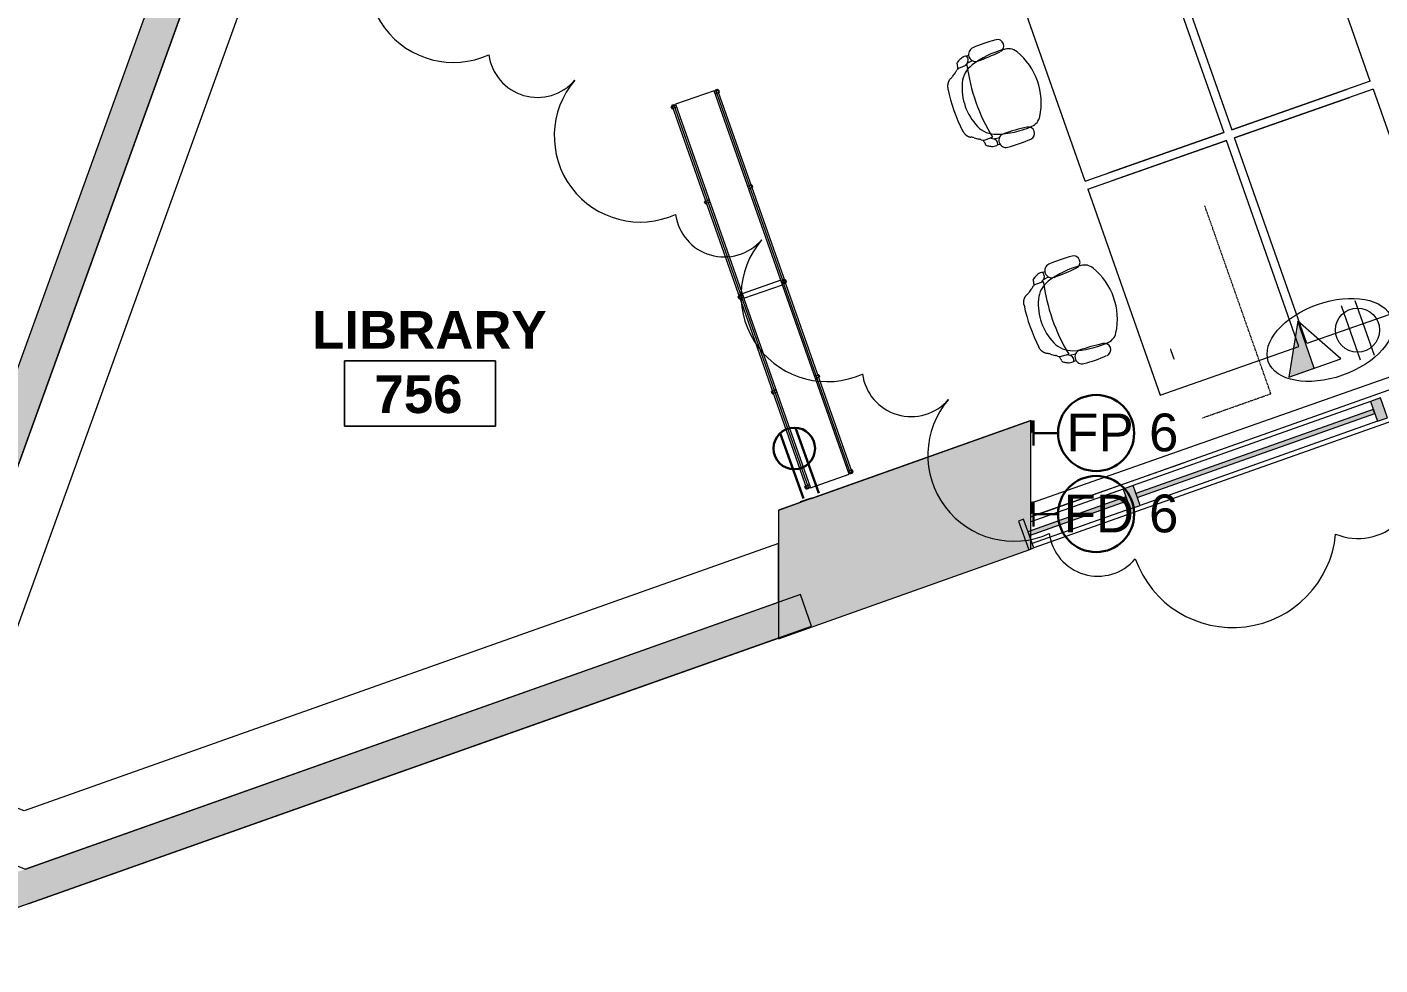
# Model space of a CAD drawing. Header units: inches. Extents: x -2349 to 1043, y -456 to 2193.
# Drawn here: x -2161.1 to -1838.8, y 10.6 to 234.1 of the extents above; entities that cross this region are included whole.
import ezdxf

# ---------------------------------------------------------------- set-up
doc = ezdxf.new("R2010")
doc.units = ezdxf.units.IN
doc.header["$MEASUREMENT"] = 0
doc.linetypes.add('Dash 1_16_', pattern=[0.125, 0.0625, -0.0625])
for name, color, linetype, lineweight in [('5033_00_7th-9th Floors_Updated_dwg', 8, 'Continuous', 9), ('A-ANNO-NOTE', 131, 'Continuous', 30), ('A-AREA-IDEN', 2, 'Continuous', 9), ('A-COLS', 52, 'Continuous', 13), ('A-DETL-THIN', 151, 'Continuous', 9), ('A-GLAZ-CURT', 52, 'Continuous', 13), ('A-GLAZ-CWMG', 51, 'Continuous', 13), ('A-Shell', 7, 'Continuous', 9), ('A-Shell_Edge', 7, 'Continuous', 9), ('A-WALL', 113, 'Continuous', 13), ('A-WALL-PATT', 111, 'Continuous', 13), ('COLUMN', 7, 'Continuous', 9), ('E-ELEC-FIXT', 91, 'Continuous', 9), ('G-ANNO-REVC', 71, 'Continuous', 9), ('GLAZ EXIST2', 7, 'Continuous', 9), ('I-FURN', 30, 'Continuous', 9), ('I-WALL', 2, 'Continuous', 13), ('Q-CASE', 31, 'Continuous', 9)]:
    doc.layers.add(name, color=color, linetype=linetype, lineweight=lineweight)
doc.styles.add('Swis721 Lt BT', font='swissl.ttf', dxfattribs={"height": 9})
doc.styles.add('Swis721 Lt BT_B', font='', dxfattribs={"height": 9})
doc.styles.get('Swis721 Lt BT_B').set_extended_font_data('Swis721 Lt BT', bold=True)

# ---------------------------------------------------------------- blocks, each defined once
blk = doc.blocks.new('5033_00_7th-9th Floors_Updated_dwg-8585573-7TH FLOOR POWER _ SIGNAL')
at = {"layer": 'A-Shell'}
h = blk.add_hatch(color=256, dxfattribs=at)
h.paths.add_polyline_path([(-2160.58, -154.84), (-1982.09, -91.59), (-1982.09, -91.52), (-2160.7, -154.8)], flags=0)
h.paths.add_polyline_path([(-2185.08, -146.11), (-2203.04, -139.22), (-2203.2, -139.65), (-2185.72, -145.88)], flags=0)
h.paths.add_polyline_path([(-2105.52, 107.91), (-2068.64, 210.29), (-2069.06, 210.44), (-2106.02, 108.09)], flags=0)
h.paths.add_polyline_path([(-2067.37, 213.82), (-2030.37, 316.54), (-2030.71, 316.66), (-2067.79, 213.97)], flags=0)
h.paths.add_polyline_path([(-2029.1, 320.06), (-1992.21, 422.47), (-1992.47, 422.56), (-2029.44, 320.19)], flags=0)
h.paths.add_polyline_path([(-1990.94, 426), (-1954.98, 525.84), (-1955.15, 525.9), (-1962.98, 504.23), (-1962.81, 504.16), (-1963.74, 501.58), (-1963.92, 501.64), (-1991.2, 426.09)], flags=0)
h.paths.add_polyline_path([(-1954.05, 528.43), (-1935.69, 579.4), (-1935.82, 579.44), (-1954.22, 528.49)], flags=0)
h.paths.add_polyline_path([(-1924.86, 609.46), (-1913.15, 641.96), (-1913.24, 641.99), (-1924.97, 609.5)], flags=0)
h.paths.add_polyline_path([(-1912.22, 644.55), (-1887.24, 713.98), (-1912.3, 644.58)], flags=0)
for p, q in [((-2160.58, -154.84), (-2160.7, -154.8)), ((-2160.7, -154.8), (-2160.58, -154.84))]:
    blk.add_line(p, q, dxfattribs=at)
at = {"layer": 'A-Shell_Edge', "flags": 128}
blk.add_lwpolyline([(-1982.09, -91.61), (-2160.58, -154.84)], close=True, dxfattribs=at)
at = {"layer": 'COLUMN'}
for p, q in [((-1922.03, -39.68), (-1974.23, -58.28)), ((-1974.23, -58.28), (-1922.03, -39.68)), ((-1976.82, -59.2), (-1982.06, -61.07)), ((-1982.06, -61.07), (-1976.82, -59.2))]:
    blk.add_line(p, q, dxfattribs=at)
at = {"layer": 'GLAZ EXIST2'}
for p, q in [((-1921.85, -59.31), (-1634.06, 41.89)), ((-1922.03, -62.56), (-1885.41, -49.68)), ((-1919.79, -61.86), (-1919.82, -61.77))]:
    blk.add_line(p, q, dxfattribs=at)
blk = doc.blocks.new('Columns 1 - Columns 1-7118049-7TH FLOOR POWER _ SIGNAL')
at = {"layer": 'A-COLS', "lineweight": 9}
h = blk.add_hatch(color=7, dxfattribs=at)
h.paths.add_polyline_path([(862, -405.11), (861.98, -372.97), (801.98, -351.58), (801.98, -383.71), (861.95, -405.09)], flags=0)
h.paths.add_polyline_path([(994.48, -377), (1004.95, -376.98), (1004.95, -365), (986.95, -365), (986.95, -377), (993.97, -377)], flags=0)
h.paths.add_polyline_path([(514, -281.76), (514, -249.63), (453.98, -228.24), (453.98, -260.37), (513.95, -281.74)], flags=0)
h.paths.add_polyline_path([(166, -158.41), (166, -126.28), (105.98, -104.89), (105.98, -137.02), (165.95, -158.39)], flags=0)
h.paths.add_polyline_path([(-182, -35.06), (-182, -2.93), (-242.02, 18.46), (-242.02, -13.67), (-182.05, -35.04)], flags=0)
h.paths.add_polyline_path([(-1982.09, 88.27), (-1922.03, 109.69), (-1922.03, 140.32), (-1982.09, 118.92), (-1982.06, 97), (-1976.88, 98.83), (-1974.21, 91.29), (-1982.09, 88.5), (-1982.09, 88.41)], flags=0)
h.paths.add_polyline_path([(-530, 88.28), (-530, 120.42), (-590.02, 141.81), (-590.02, 109.68), (-530.05, 88.3)], flags=0)
h.paths.add_polyline_path([(843.95, 109), (843.91, 133), (819.95, 133), (819.95, 109), (840.1, 109)], flags=0)
h.paths.add_polyline_path([(1000.37, 115), (1004.95, 115.02), (1004.95, 127), (986.95, 127), (986.95, 115), (998.45, 115)], flags=0)
h.paths.add_polyline_path([(-1634.06, 211.7), (-1574.03, 233.05), (-1574.03, 264.36), (-1634.06, 242.96), (-1634.06, 211.72)], flags=0)
h.paths.add_polyline_path([(-878.47, 211.8), (-878.47, 243.93), (-938.5, 265.32), (-938.5, 233.19), (-878.52, 211.82)], flags=0)
h.paths.add_polyline_path([(495.95, 232), (495.95, 256), (472.03, 256), (472.03, 232), (492.75, 232)], flags=0)
h.paths.add_polyline_path([(-1286.05, 334.98), (-1268.05, 341.39), (-1268.05, 345.6), (-1256.05, 349.87), (-1244.05, 345.6), (-1244.05, 341.38), (-1226.05, 335.02), (-1226.06, 367), (-1256.05, 377.69), (-1286.05, 367), (-1286.05, 334.99)], flags=0)
h.paths.add_polyline_path([(-2021.16, 351.64), (-2013.01, 374.21), (-2035.58, 382.36), (-2043.73, 359.79), (-2041.62, 359.02)], flags=0)
h.paths.add_polyline_path([(-207.74, 478), (-200.03, 478), (-200.03, 502), (-219.79, 502), (-224.03, 490.27), (-224.03, 478), (-208.32, 478)], flags=0)
h.paths.add_polyline_path([(-224.03, 501.32), (-223.78, 502), (-224.03, 502)], flags=0)
h.paths.add_polyline_path([(-549.3, 601), (-548.03, 601), (-548.03, 625), (-569.15, 625), (-572.03, 617.05), (-572.03, 601), (-556.09, 601)], flags=0)
h.paths.add_polyline_path([(496.2, 601), (496.2, 625), (472.2, 625), (472.2, 601), (492.75, 601)], flags=0)
h.paths.add_polyline_path([(831.97, 601.06), (843.95, 601.08), (843.91, 625.06), (819.95, 625.06), (819.95, 601.06), (831.95, 601.06)], flags=0)
h.paths.add_polyline_path([(999.15, 607.06), (1004.95, 607.08), (1004.95, 619.06), (986.95, 619.06), (986.95, 607.06), (998.45, 607.06)], flags=0)
h.paths.add_polyline_path([(-1887.92, 720.64), (-1879.77, 743.21), (-1902.34, 751.36), (-1910.49, 728.79), (-1899.81, 724.93)], flags=0)
h.paths.add_polyline_path([(-910.74, 724), (-896.03, 724), (-896.03, 748), (-920.67, 748), (-920.67, 724), (-911.68, 724)], flags=0)
h.paths.add_polyline_path([(-1616.03, 724), (-1592.03, 724), (-1592.03, 748), (-1616.03, 748), (-1616.03, 731.5)], flags=0)
h.paths.add_polyline_path([(-1843.5, 843.64), (-1835.35, 866.21), (-1857.93, 874.36), (-1866.08, 851.79), (-1845.61, 844.39)], flags=0)
h.paths.add_polyline_path([(492.75, 847), (496.2, 847), (496.2, 871), (472.2, 871), (472.2, 847), (479.89, 847)], flags=0)
h.paths.add_polyline_path([(-1574.05, 847), (-1574.06, 871), (-1616.19, 871), (-1616.19, 847), (-1576.33, 847)], flags=0)
h.paths.add_polyline_path([(-1268.03, 847.03), (-1243.86, 847.03), (-1243.86, 871), (-1268.03, 871), (-1268.03, 863.81)], flags=0)
h.paths.add_polyline_path([(843.95, 1093), (843.91, 1117), (819.95, 1117), (819.95, 1093), (840.1, 1093)], flags=0)
h.paths.add_polyline_path([(482.08, 1093), (495.95, 1093), (495.95, 1117), (471.83, 1117), (471.83, 1093), (481.27, 1093)], flags=0)
h.paths.add_polyline_path([(-1259.55, 1093.21), (-1244.3, 1093.21), (-1244.3, 1117.25), (-1268.29, 1117.25), (-1268.29, 1093.21), (-1268.07, 1093.21)], flags=0)
h.paths.add_polyline_path([(-1607.55, 1093.21), (-1592.35, 1093.21), (-1592.35, 1117.25), (-1616.3, 1117.25), (-1616.3, 1093.21), (-1616.07, 1093.21)], flags=0)
h.paths.add_polyline_path([(993.95, 1099), (1004.95, 1099.02), (1004.95, 1111), (986.95, 1111), (986.95, 1099), (993.94, 1099)], flags=0)
h.paths.add_polyline_path([(-1594.42, 1339.25), (-1592.3, 1339.25), (-1592.3, 1363.25), (-1616.3, 1363.25), (-1616.3, 1339.25), (-1600.55, 1339.25)], flags=0)
h.paths.add_polyline_path([(-1268.3, 1339.25), (-1244.3, 1339.25), (-1244.3, 1363.25), (-1268.3, 1363.25), (-1268.3, 1343.02)], flags=0)
h.paths.add_polyline_path([(471.95, 1462.86), (495.95, 1462.86), (495.95, 1486.86), (471.95, 1486.86)], flags=0)
h.paths.add_polyline_path([(801.95, 1567), (861.95, 1588.4), (861.95, 1619.14), (850.07, 1619.14), (850, 1619.04), (849.95, 1619.16), (849.95, 1622.86), (801.95, 1605.75), (801.95, 1567.02)], flags=0)
h.paths.add_polyline_path([(-1592.05, 1585.02), (-1592.05, 1609.02), (-1616.05, 1609.02), (-1616.05, 1585.02)], flags=0)
h.paths.add_polyline_path([(-1244.3, 1585.27), (-1244.3, 1609.27), (-1268.3, 1609.27), (-1268.3, 1585.27)], flags=0)
h.paths.add_polyline_path([(-1678.05, 1731.02), (-1654.55, 1731.02), (-1654.55, 1776.02), (-1678.05, 1776.02), (-1678.05, 1772.52), (-1658.05, 1772.52), (-1658.05, 1734.52), (-1678.05, 1734.52)], flags=0)
h.paths.add_polyline_path([(-921.05, 1827.02), (-895.05, 1827.02), (-895.05, 1853.02), (-921.05, 1853.02), (-921.05, 1827.76)], flags=0)
h.paths.add_polyline_path([(496.95, 1827.02), (496.95, 1853.02), (470.95, 1853.02), (470.95, 1827.02), (492.75, 1827.02)], flags=0)
h.paths.add_polyline_path([(148.95, 1827.02), (148.95, 1853.02), (122.95, 1853.02), (122.95, 1827.02), (145.4, 1827.02)], flags=0)
h.paths.add_polyline_path([(-559.8, 1827.02), (-547.04, 1827.02), (-547.04, 1853.02), (-573.04, 1853.02), (-573.04, 1827.02), (-560.05, 1827.02)], flags=0)
h.paths.add_polyline_path([(-214.73, 1827.04), (-199.03, 1827.04), (-199.03, 1853.03), (-225.05, 1853.03), (-225.05, 1827.04), (-214.81, 1827.04)], flags=0)
h.paths.add_polyline_path([(-1604.86, 1828.27), (-1592.3, 1828.27), (-1592.3, 1852.27), (-1600.05, 1852.27), (-1600.05, 2104.82), (-1574.05, 2104.82), (-1574.05, 2138.82), (-1608.05, 2138.82), (-1608.05, 1852.27), (-1616.3, 1852.27), (-1616.3, 1828.27), (-1605.11, 1828.27)], flags=0)
h.paths.add_polyline_path([(-1246.45, 1828.27), (-1244.3, 1828.27), (-1244.3, 1852.27), (-1268.3, 1852.27), (-1268.3, 1828.27), (-1252.55, 1828.27)], flags=0)
h.paths.add_polyline_path([(-1629.95, 1836.02), (-1620.8, 1836.02), (-1620.8, 1844.02), (-1678.05, 1844.02), (-1678.05, 1836.02)], flags=0)
h.paths.add_polyline_path([(861.95, 2100.07), (861.95, 2138.82), (801.95, 2138.82), (801.95, 2110.02), (831.95, 2110.02), (831.95, 2100.07), (853.95, 2100.07)], flags=0)
h.paths.add_polyline_path([(-878.05, 2104.79), (-878.05, 2138.82), (-938.13, 2138.82), (-938.13, 2104.79)], flags=0)
h.paths.add_polyline_path([(-1225.94, 2104.81), (-1225.94, 2138.82), (-1286.03, 2138.82), (-1286.03, 2104.81)], flags=0)
h.paths.add_polyline_path([(165.96, 2104.82), (165.96, 2138.82), (105.95, 2138.82), (105.95, 2104.82)], flags=0)
h.paths.add_polyline_path([(454.05, 2104.82), (513.95, 2104.82), (513.95, 2138.82), (454.05, 2138.82)], flags=0)
h.paths.add_polyline_path([(-590.05, 2104.82), (-530.05, 2104.82), (-530.05, 2138.82), (-590.05, 2138.82)], flags=0)
h.paths.add_polyline_path([(-181.82, 2104.82), (-181.82, 2138.82), (-242.05, 2138.82), (-242.05, 2104.82), (-189.08, 2104.82)], flags=0)
at = {"layer": 'A-COLS', "color": 8, "lineweight": 20}
for p, q in [((-1922.03, 140.32), (-1982.09, 118.92)), ((-1922.03, 109.67), (-1922.03, 140.32)), ((-1982.09, 118.92), (-1982.09, 88.27)), ((-1982.09, 88.27), (-1922.03, 109.67))]:
    blk.add_line(p, q, dxfattribs=at)
blk = doc.blocks.new('System Panel - Glazed-7504737-7TH FLOOR POWER _ SIGNAL')
at = {"layer": 'A-GLAZ-CURT', "lineweight": 9}
blk.add_hatch(color=7, dxfattribs=at).paths.add_polyline_path([(-12.05, -0.5), (12.37, -0.5), (12.37, 0.5), (-11.7, 0.5)], flags=0)
at = {"layer": 'A-GLAZ-CURT', "color": 8, "lineweight": 20}
for p, q in [((12.37, 0.5), (-12.38, 0.5)), ((-12.38, 0.5), (-12.38, -0.5)), ((12.37, -0.5), (12.37, 0.5)), ((-12.38, -0.5), (12.37, -0.5))]:
    blk.add_line(p, q, dxfattribs=at)
blk = doc.blocks.new('System Panel - Glazed-7504742-7TH FLOOR POWER _ SIGNAL')
at = {"layer": 'A-GLAZ-CURT', "lineweight": 9}
blk.add_hatch(color=7, dxfattribs=at).paths.add_polyline_path([(-30.01, -0.5), (30.01, -0.5), (30.01, 0.5), (-30.01, 0.5)], flags=0)
at = {"layer": 'A-GLAZ-CURT', "color": 8, "lineweight": 20}
for p, q in [((30.01, 0.5), (-30.01, 0.5)), ((-30.01, 0.5), (-30.01, -0.5)), ((30.01, -0.5), (30.01, 0.5)), ((-30.01, -0.5), (30.01, -0.5))]:
    blk.add_line(p, q, dxfattribs=at)
blk = doc.blocks.new('Rectangular Mullion - 2_5_ x 5_ rectangular-7344731-7TH FLOOR POWER _ SIGNAL')
at = {"layer": 'A-GLAZ-CWMG', "lineweight": 9}
blk.add_hatch(color=7, dxfattribs=at).paths.add_polyline_path([(-1.25, 0.5), (-1.25, 2.5), (1.25, 2.5), (1.25, -2.5), (-1.25, -2.5), (-1.25, -0.5)], flags=0)
at = {"layer": 'A-GLAZ-CWMG', "color": 8, "lineweight": 20}
for p, q in [((-1.25, 2.5), (1.25, 2.5)), ((-1.25, -2.5), (-1.25, 2.5)), ((1.25, 2.5), (1.25, -2.5)), ((1.25, -2.5), (-1.25, -2.5))]:
    blk.add_line(p, q, dxfattribs=at)
blk = doc.blocks.new('Rectangular Mullion - 2_5_ x 5_ rectangular-7504731-7TH FLOOR POWER _ SIGNAL')
at = {"layer": 'A-GLAZ-CWMG', "lineweight": 9}
for p, q in [((-1841.09, 144.85), (-1897.65, 124.81)), ((-1839.42, 140.14), (-1895.99, 120.09))]:
    blk.add_line(p, q, dxfattribs=at)
blk = doc.blocks.new('Rectangular Mullion - 2_5_ x 5_ rectangular-7504736-7TH FLOOR POWER _ SIGNAL')
at = {"layer": 'A-GLAZ-CWMG', "lineweight": 9}
for p, q in [((-1900.01, 123.97), (-1922.03, 116.17)), ((-1898.34, 119.26), (-1921.67, 110.99))]:
    blk.add_line(p, q, dxfattribs=at)
blk = doc.blocks.new('Steelcase - Seating - Series 1 - Task Chair - Task Chair-7826190-7TH FLOOR POWER _ SIGNAL')
at = {"layer": 'I-FURN'}
for p, q in [((-10.17, -2.55), (-10.38, -2.55)), ((-9.09, -2.55), (-9.22, -4.65)), ((9.09, -2.55), (9.09, -4.68)), ((10.17, -2.55), (10.38, -2.55)), ((-11.19, -5.22), (-11.25, -5.79)), ((-9.88, -5.14), (-9.56, -4.85)), ((-9.56, -4.85), (-9.71, -6.23)), ((9.2, -4.34), (9.09, -4.19)), ((9.88, -5.14), (9.56, -4.85)), ((9.56, -4.85), (9.71, -6.22)), ((11.19, -5.22), (11.25, -5.79))]:
    blk.add_line(p, q, dxfattribs=at)
for centre, radius, start, end in [((-3.05, -7.65), 6, 114.254, 162.1001), ((0, -14.41), 13.41, 65.746, 114.254), ((3.05, -7.65), 6, 17.8999, 65.746), ((-10.88, -7.44), 1.69, 4.2771, 175.7229), ((11.73, -12.42), 21.53, 162.1001, 184.2769), ((-2.85, -9.17), 7.99, 142.7486, 147.2514), ((-0.12, -48.46), 44.74, 78.1161, 101.7376), ((-12.1, -12.55), 21.92, 355.1341, 17.8999), ((2.85, -9.17), 7.99, 32.7486, 37.2514), ((10.88, -7.43), 1.68, 4.515, 180.2888), ((22.73, -9.96), 35.4, 175.7229, 184.9987), ((-61.01, -7.05), 51.82, 353.3109, 359.705), ((61.01, -7.18), 51.82, 180.2888, 186.6891), ((-22.73, -10.08), 35.4, 355.0013, 4.515), ((-11.04, -13.04), 1.5, 184.9987, 353.3109), ((-6.5, -14.17), 3.24, 177.4671, 238.7484), ((6.5, -14.16), 3.25, 301.2516, 355.7231), ((11.04, -13.04), 1.5, 186.6891, 355.0013), ((0, -3.46), 15.77, 238.7484, 301.2516)]:
    blk.add_arc(centre, radius, start, end, dxfattribs=at)
for centre, major_axis, ratio, start_param, end_param in [((-7.15, 5.5), (0.87, 6.2), 0.154562, 3.399732, 3.701416), ((0.01, -31.09), (37.17, 0.02), 0.886583, 1.427587, 1.713397), ((7.16, 5.51), (-0.87, 6.2), 0.154825, 2.582529, 2.883606), ((-8.59, -6.34), (1.72, 5.94), 0.52706, 1.108678, 1.274239), ((-9.88, -3.86), (0.31, 1.61), 0.651034, 0.76658, 1.051038), ((2.41, 4.34), (12.7, 6.86), 0.060387, 3.254097, 3.377177), ((14.26, 36.92), (23.61, 40.36), 0.024762, 2.883774, 2.945408), ((-4.52, 16.42), (4.45, 18.42), 0.085659, 3.22746, 3.341758), ((-4.27, 16.52), (4.71, 18.52), 0.083254, 3.342674, 3.400954), ((86.51, -0.26), (95.89, 4.54), 0.22439, 2.946156, 2.989179), ((-86.51, -0.11), (-95.89, 4.68), 0.223967, 3.294323, 3.337389), ((4.31, 16.54), (-4.67, 18.53), 0.08384, 2.882769, 2.961473), ((4.62, 16.47), (-4.35, 18.45), 0.086501, 2.96286, 3.053569), ((-14.1, 37.05), (-23.45, 40.49), 0.023763, 3.337899, 3.400622), ((-2.41, 4.34), (-12.7, 6.86), 0.060387, 2.906008, 3.029088), ((9.88, -3.86), (-0.31, 1.61), 0.651034, 5.232147, 5.516606), ((8.59, -6.34), (-1.72, 5.94), 0.52706, 5.008946, 5.174507), ((-9.53, -4.74), (0.03, 2.1), 0.841362, 1.08627, 1.703617), ((-10.94, -4.92), (-0.004, 0.422), 0.857374, 1.745249, 2.84774), ((-11.02, -3.62), (-0.99, 1.63), 0.718676, 2.427045, 3.274454), ((11.02, -3.62), (0.99, 1.63), 0.718676, 3.008732, 3.85614), ((10.94, -4.92), (0.004, 0.422), 0.857374, 3.435445, 4.537937), ((9.53, -4.74), (-0.03, 2.1), 0.841362, 4.579568, 5.196915)]:
    blk.add_ellipse(centre, major_axis=major_axis, ratio=ratio, start_param=start_param, end_param=end_param, dxfattribs=at)
for points, knots in [([(-7.38, 0.17), (-7.35, 0.26), (-7.27, 0.4), (-7.14, 0.56), (-7.05, 0.66), (-6.98, 0.73), (-6.91, 0.8), (-6.83, 0.86), (-6.74, 0.93), (-6.65, 1), (-6.56, 1.06), (-6.46, 1.12), (-6.36, 1.18), (-6.25, 1.24), (-6.14, 1.29), (-5.99, 1.35), (-5.72, 1.45), (-5.46, 1.5), (-5.29, 1.53)], [-1, -1, -1, -1, -0.833333, -0.75, -0.708333, -0.666667, -0.625, -0.583333, -0.541667, -0.5, -0.458333, -0.416667, -0.375, -0.333333, -0.291667, -0.25, -0.166667, 0, 0, 0, 0]), ([(5.29, 1.53), (5.46, 1.51), (5.72, 1.45), (5.99, 1.36), (6.14, 1.29), (6.25, 1.24), (6.36, 1.19), (6.46, 1.13), (6.56, 1.07), (6.65, 1), (6.74, 0.94), (6.83, 0.87), (6.91, 0.8), (6.98, 0.73), (7.05, 0.66), (7.14, 0.57), (7.27, 0.4), (7.35, 0.26), (7.38, 0.18)], [-1, -1, -1, -1, -0.833333, -0.75, -0.708333, -0.666667, -0.625, -0.583333, -0.541667, -0.5, -0.458333, -0.416667, -0.375, -0.333333, -0.291667, -0.25, -0.166667, 0, 0, 0, 0]), ([(-9, -2.35), (-9.06, -2.35), (-9.17, -2.37), (-9.39, -2.4), (-9.6, -2.44), (-9.74, -2.47), (-9.81, -2.49), (-9.84, -2.5), (-9.85, -2.5)], [0, 0, 0, 0, 0.142857, 0.285714, 0.571429, 0.785714, 0.892857, 1, 1, 1, 1]), ([(9, -2.35), (9.06, -2.35), (9.17, -2.37), (9.39, -2.4), (9.6, -2.44), (9.74, -2.47), (9.81, -2.49), (9.84, -2.5), (9.85, -2.5)], [0, 0, 0, 0, 0.142857, 0.285714, 0.571429, 0.785714, 0.892857, 1, 1, 1, 1])]:
    blk.add_open_spline(points, degree=3, knots=knots, dxfattribs=at)
blk = doc.blocks.new('Steelcase - Ology - Desk Electric - Rectangular - 29__ D - 52_ x 35_-7821944-7TH FLOOR POWER _ SIGNAL')
at = {"layer": 'I-FURN'}
for p, q in [((-29, -23.78), (-29, 11.22)), ((23, 11.22), (-29, 11.22)), ((23, -23.78), (23, 11.22)), ((-29, -23.78), (23, -23.78))]:
    blk.add_line(p, q, dxfattribs=at)
blk = doc.blocks.new('Steelcase - Ology - Desk Electric - Base - Rectangular - 29__ D - 34__ W - 76__ W-7821946-7TH FLOOR POWER _ SIGNAL')
at = {"layer": 'I-FURN'}
for p, q in [((-28.68, 11.22), (-28.68, -17.78)), ((13.8, -17.79), (13.8, -17.83)), ((13.8, -17.83), (14.11, -17.9)), ((14.11, -17.9), (16.01, -17.9)), ((16.01, -17.9), (16.31, -17.83)), ((16.31, -17.83), (16.31, -17.79))]:
    blk.add_line(p, q, dxfattribs=at)
blk = doc.blocks.new('Metal Shelving 2 - Metal Shelving 2-V48-7TH FLOOR POWER _ SIGNAL')
at = {"layer": 'Q-CASE'}
for p, q in [((-23.26, -6.74), (-23.76, -6.74)), ((-23.76, -7.24), (-23.76, -6.74)), ((-23.76, -7.24), (25.24, -7.24)), ((25.31, -7.58), (-23.69, -7.58)), ((-23.69, -7.58), (-23.69, -17.33)), ((-23.51, -6.56), (-23.51, -7.56)), ((-23.51, -6.56), (-23.01, -6.56)), ((25.24, -6.74), (-23.22, -6.74)), ((-23.01, -7.58), (-23.01, -6.56)), ((0.49, -6.56), (0.49, -7.58)), ((0.49, -6.56), (0.99, -6.56)), ((0.99, -7.58), (0.99, -6.56)), ((24.49, -6.56), (24.49, -6.99)), ((24.49, -6.56), (24.99, -6.56)), ((24.49, -7.03), (24.49, -7.58)), ((24.99, -6.99), (24.99, -6.56)), ((24.99, -7.58), (24.99, -7)), ((25.24, -6.74), (25.24, -7.24)), ((25.31, -17.33), (25.31, -7.58)), ((25.24, -17.76), (-23.76, -17.76)), ((-23.76, -18.26), (-23.76, -17.76)), ((-23.76, -18.26), (25.24, -18.26)), ((-23.69, -17.33), (25.31, -17.33)), ((-23.51, -17.33), (-23.51, -18.52)), ((-23.01, -18.52), (-23.51, -18.52)), ((-23.01, -18.52), (-23.01, -17.33)), ((0.49, -17.37), (0.49, -18.52)), ((0.99, -18.52), (0.49, -18.52)), ((0.99, -18.52), (0.99, -17.33)), ((24.49, -17.33), (24.49, -18.52)), ((24.99, -18.52), (24.49, -18.52)), ((24.99, -18.52), (24.99, -17.33)), ((25.24, -17.76), (25.24, -18.26))]:
    blk.add_line(p, q, dxfattribs=at)
at = {"layer": 'Q-CASE', "lineweight": 20}
for centre, start, end in [((-23.26, -7), 209.8229, 239.4886), ((-23.26, -7), 120.7241, 145.15), ((-23.26, -7), 76.222, 107.5128), ((-23.26, -7), 300.7356, 329.1065), ((-23.26, -7), 31.642, 58.1802), ((0.74, -7), 209.8291, 239.4886), ((0.74, -7), 120.7241, 148.358), ((0.74, -7), 72.4872, 107.5128), ((0.74, -7), 300.7356, 330.1709), ((0.74, -7), 31.642, 58.1802), ((24.74, -7), 209.8291, 239.2644), ((24.74, -7), 122.3158, 147.2761), ((24.74, -7), 72.4872, 107.5128), ((24.74, -7), 300.7356, 327.0694), ((24.74, -7), 31.6354, 58.1802), ((-23.26, -18), 120.7356, 149.1005), ((-23.26, -18), 211.6493, 238.1802), ((-23.26, -18), 29.8152, 59.5091), ((-23.26, -18), 300.7037, 327.2796), ((0.74, -18), 120.7356, 150.1848), ((0.74, -18), 211.6559, 238.1802), ((0.74, -18), 29.8152, 59.5091), ((0.74, -18), 300.7037, 328.3441), ((24.74, -18), 120.7356, 149.1028), ((24.74, -18), 215.4438, 238.1802), ((24.74, -18), 29.8089, 59.2644), ((24.74, -18), 300.7356, 327.2599)]:
    blk.add_arc(centre, 0.5, start, end, dxfattribs=at)
blk = doc.blocks.new('Metal Shelving 2 - Metal Shelving 2-V49-7TH FLOOR POWER _ SIGNAL')
at = {"layer": 'Q-CASE'}
for p, q in [((25.24, 18.26), (-23.76, 18.26)), ((-23.76, 17.76), (-23.76, 18.26)), ((-23.76, 17.76), (25.24, 17.76)), ((25.31, 17.33), (-23.69, 17.33)), ((-23.69, 17.33), (-23.69, 7.58)), ((-23.51, 18.52), (-23.51, 17.33)), ((-23.51, 18.52), (-23.01, 18.52)), ((-23.01, 17.33), (-23.01, 18.52)), ((0.49, 18.52), (0.49, 17.33)), ((0.49, 18.52), (0.99, 18.52)), ((0.99, 17.33), (0.99, 18.52)), ((24.49, 18.52), (24.49, 17.33)), ((24.49, 18.52), (24.99, 18.52)), ((24.99, 17.33), (24.99, 18.52)), ((25.24, 18.26), (25.24, 17.76)), ((25.31, 7.58), (25.31, 17.33)), ((25.24, 7.24), (-23.76, 7.24)), ((-23.76, 6.74), (-23.76, 7.24)), ((-23.76, 6.74), (25.24, 6.74)), ((-23.69, 7.58), (25.31, 7.58)), ((-23.51, 7.58), (-23.51, 6.56)), ((-23.01, 6.56), (-23.51, 6.56)), ((-23.01, 6.56), (-23.01, 7.58)), ((0.49, 7.58), (0.49, 6.56)), ((0.99, 6.56), (0.49, 6.56)), ((0.99, 6.56), (0.99, 7.58)), ((24.49, 7.58), (24.49, 7)), ((24.49, 6.99), (24.49, 6.56)), ((24.99, 6.56), (24.49, 6.56)), ((24.99, 7.03), (24.99, 7.58)), ((24.99, 6.56), (24.99, 6.99)), ((25.24, 7.24), (25.24, 6.74))]:
    blk.add_line(p, q, dxfattribs=at)
at = {"layer": 'Q-CASE', "lineweight": 20}
for centre, start, end in [((-23.26, 18), 209.8152, 239.2644), ((-23.26, 18), 120.7356, 147.2622), ((-23.26, 18), 300.4909, 329.1005), ((-23.26, 18), 31.5978, 58.1914), ((0.74, 18), 209.8152, 239.2644), ((0.74, 18), 120.7356, 148.3441), ((0.74, 18), 300.4909, 330.1848), ((0.74, 18), 31.6559, 58.1914), ((24.74, 18), 209.8089, 239.2644), ((24.74, 18), 120.7356, 147.2599), ((24.74, 18), 300.7356, 329.1028), ((24.74, 18), 35.4438, 58.1802), ((-23.26, 7), 120.5114, 149.0889), ((-23.26, 7), 211.642, 238.1844), ((-23.26, 7), 252.4872, 287.5128), ((-23.26, 7), 29.7706, 59.2644), ((-23.26, 7), 300.7356, 327.2737), ((0.74, 7), 120.5114, 150.1709), ((0.74, 7), 211.642, 238.1844), ((0.74, 7), 252.4872, 287.5128), ((0.74, 7), 29.8291, 59.2644), ((0.74, 7), 300.7356, 328.358), ((24.74, 7), 211.6354, 238.1802), ((24.74, 7), 120.7356, 147.0694), ((24.74, 7), 252.4872, 287.5128), ((24.74, 7), 29.8291, 59.2644), ((24.74, 7), 302.3158, 327.2761)]:
    blk.add_arc(centre, 0.5, start, end, dxfattribs=at)
blk = doc.blocks.new('PS - Power Device _Wall Base_ - Basefeed Data-8627614-7TH FLOOR POWER _ SIGNAL')
at = {"layer": 'E-ELEC-FIXT'}
for p, q in [((-1921.85, 120.89), (-1922.03, 120.89)), ((-1921.85, 120.89), (-1921.85, 118.14)), ((-1922.03, 118.14), (-1921.85, 118.14))]:
    blk.add_line(p, q, dxfattribs=at)
blk = doc.blocks.new('PS - Power Device _Wall Base_ - Basefeed Power-V57-7TH FLOOR POWER _ SIGNAL')
at = {"layer": 'E-ELEC-FIXT'}
for p, q in [((-1921.85, 140.21), (-1922.03, 140.21)), ((-1921.85, 140.21), (-1921.85, 137.46)), ((-1922.03, 137.46), (-1921.85, 137.46))]:
    blk.add_line(p, q, dxfattribs=at)
blk = doc.blocks.new('Casework 38 - Casework 3-8640463-7TH FLOOR POWER _ SIGNAL')
at = {"layer": 'Q-CASE', "lineweight": 20}
for p, q in [((-2107.3, 284.58), (-2193.54, 45.73)), ((-2095.13, 280.19), (-2107.3, 284.58)), ((-2177.1, 53.18), (-2095.13, 280.19)), ((-1982.09, 110.98), (-2161.81, 47.31)), ((-1982.09, 96.99), (-1982.09, 110.98)), ((-2161.5, 33.42), (-1982.09, 96.99)), ((-2161.81, 47.31), (-2177.1, 53.18)), ((-2193.54, 45.73), (-2161.5, 33.42))]:
    blk.add_line(p, q, dxfattribs=at)
blk = doc.blocks.new('PS - Power Device _Wall Base_ - Duplex-4862727-7TH FLOOR POWER _ SIGNAL')
at = {"layer": 'E-ELEC-FIXT'}
for p, q in [((-2050.22, 383.66), (-2050.29, 383.48)), ((-2047.7, 382.55), (-2050.29, 383.48)), ((-2047.7, 382.55), (-2047.64, 382.73))]:
    blk.add_line(p, q, dxfattribs=at)
blk = doc.blocks.new('Steelcase - Ology - Desk Electric - Rectangular - 29__ D - 52_ x 35_-7821971-7TH FLOOR POWER _ SIGNAL')
at = {"layer": 'I-FURN'}
for p, q in [((-29, 23.78), (-29, -11.22)), ((-29, 23.78), (23, 23.78)), ((23, 23.78), (23, -11.22)), ((23, -11.22), (-29, -11.22))]:
    blk.add_line(p, q, dxfattribs=at)
blk = doc.blocks.new('Steelcase - Ology - Desk Electric - Base - Rectangular - 29__ D - 34__ W - 76__ W-7821973-7TH FLOOR POWER _ SIGNAL')
at = {"layer": 'I-FURN'}
for p, q in [((-28.68, -11.22), (-28.68, 17.78)), ((13.8, 17.83), (14.11, 17.9)), ((13.8, 17.79), (13.8, 17.83)), ((14.11, 17.9), (16.01, 17.9)), ((16.01, 17.9), (16.31, 17.83)), ((16.31, 17.83), (16.31, 17.79))]:
    blk.add_line(p, q, dxfattribs=at)
blk = doc.blocks.new('Steelcase - Seating - Series 1 - Task Chair - Task Chair-7826191-7TH FLOOR POWER _ SIGNAL')
at = {"layer": 'I-FURN'}
for p, q in [((-11.19, 5.22), (-11.25, 5.79)), ((-9.88, 5.14), (-9.56, 4.85)), ((-9.56, 4.85), (-9.71, 6.23)), ((-9.09, 2.55), (-9.22, 4.65)), ((9.09, 2.55), (9.09, 4.68)), ((9.2, 4.34), (9.09, 4.19)), ((9.56, 4.85), (9.71, 6.22)), ((9.88, 5.14), (9.56, 4.85)), ((11.19, 5.22), (11.25, 5.79)), ((-10.17, 2.55), (-10.38, 2.55)), ((10.17, 2.55), (10.38, 2.55))]:
    blk.add_line(p, q, dxfattribs=at)
for centre, radius, start, end in [((-6.5, 14.17), 3.24, 121.2516, 182.5329), ((0, 3.46), 15.77, 58.7484, 121.2516), ((6.5, 14.16), 3.25, 4.2769, 58.7484), ((22.73, 9.96), 35.4, 175.0013, 184.2771), ((-11.04, 13.04), 1.5, 6.6891, 175.0013), ((11.73, 12.42), 21.53, 175.7231, 197.8999), ((-61.01, 7.05), 51.82, 0.295, 6.6891), ((-12.1, 12.55), 21.92, 342.1001, 4.8659), ((61.01, 7.18), 51.82, 173.3109, 179.7112), ((11.04, 13.04), 1.5, 4.9987, 173.3109), ((-22.73, 10.08), 35.4, 355.485, 4.9987), ((-10.88, 7.44), 1.69, 184.2771, 355.7229), ((10.88, 7.43), 1.68, 179.7112, 355.485), ((-2.85, 9.17), 7.99, 212.7486, 217.2514), ((-0.12, 48.46), 44.74, 258.2624, 281.8839), ((-3.05, 7.65), 6, 197.8999, 245.746), ((3.05, 7.65), 6, 294.254, 342.1001), ((2.85, 9.17), 7.99, 322.7486, 327.2514), ((0, 14.41), 13.41, 245.746, 294.254)]:
    blk.add_arc(centre, radius, start, end, dxfattribs=at)
for centre, major_axis, ratio, start_param, end_param in [((-9.53, 4.74), (-0.03, 2.1), 0.841362, 1.437975, 2.055322), ((-10.94, 4.92), (0.004, 0.422), 0.857374, 0.293852, 1.396344), ((-8.59, 6.34), (-1.72, 5.94), 0.52706, 1.867354, 2.032914), ((-11.02, 3.62), (0.99, 1.63), 0.718676, 6.150324, 6.997733), ((11.02, 3.62), (-0.99, 1.63), 0.718676, 5.568638, 6.416046), ((8.59, 6.34), (1.72, 5.94), 0.52706, 4.250271, 4.415832), ((10.94, 4.92), (-0.004, 0.422), 0.857374, 4.886841, 5.989333), ((9.53, 4.74), (0.03, 2.1), 0.841362, 4.227863, 4.84521), ((-9.88, 3.86), (-0.31, 1.61), 0.651034, 2.090555, 2.375013), ((2.41, -4.34), (-12.7, 6.86), 0.060387, 6.047601, 6.170681), ((14.26, -36.92), (-23.61, 40.36), 0.024762, 0.196185, 0.257818), ((-4.52, -16.42), (-4.45, 18.42), 0.085659, 6.08302, 6.197318), ((-4.27, -16.52), (-4.71, 18.52), 0.083254, 6.023824, 6.082104), ((86.51, 0.26), (-95.89, 4.54), 0.22439, 0.152414, 0.195437), ((-7.15, -5.5), (-0.87, 6.2), 0.154562, 5.723362, 6.025046), ((7.16, -5.51), (0.87, 6.2), 0.154825, 0.257987, 0.559064), ((-86.51, 0.11), (95.89, 4.68), 0.223967, 6.087389, 6.130455), ((4.31, -16.54), (4.67, 18.53), 0.08384, 0.18012, 0.258824), ((4.62, -16.47), (4.35, 18.45), 0.086501, 0.088023, 0.178733), ((-14.1, -37.05), (23.45, 40.49), 0.023763, 6.024156, 6.086879), ((-2.41, -4.34), (12.7, 6.86), 0.060387, 0.112505, 0.235585), ((9.88, 3.86), (0.31, 1.61), 0.651034, 3.908172, 4.192631), ((0.01, 31.09), (-37.17, 0.02), 0.886583, 1.428196, 1.714006)]:
    blk.add_ellipse(centre, major_axis=major_axis, ratio=ratio, start_param=start_param, end_param=end_param, dxfattribs=at)
for points, knots in [([(-9, 2.35), (-9.06, 2.35), (-9.17, 2.37), (-9.39, 2.4), (-9.6, 2.44), (-9.74, 2.47), (-9.81, 2.49), (-9.84, 2.5), (-9.85, 2.5)], [0, 0, 0, 0, 0.142857, 0.285714, 0.571429, 0.785714, 0.892857, 1, 1, 1, 1]), ([(9, 2.35), (9.06, 2.35), (9.17, 2.37), (9.39, 2.4), (9.6, 2.44), (9.74, 2.47), (9.81, 2.49), (9.84, 2.5), (9.85, 2.5)], [0, 0, 0, 0, 0.142857, 0.285714, 0.571429, 0.785714, 0.892857, 1, 1, 1, 1]), ([(-7.38, -0.17), (-7.35, -0.26), (-7.27, -0.4), (-7.14, -0.56), (-7.05, -0.66), (-6.98, -0.73), (-6.91, -0.8), (-6.83, -0.86), (-6.74, -0.93), (-6.65, -1), (-6.56, -1.06), (-6.46, -1.12), (-6.36, -1.18), (-6.25, -1.24), (-6.14, -1.29), (-5.99, -1.35), (-5.72, -1.45), (-5.46, -1.5), (-5.29, -1.53)], [-1, -1, -1, -1, -0.833333, -0.75, -0.708333, -0.666667, -0.625, -0.583333, -0.541667, -0.5, -0.458333, -0.416667, -0.375, -0.333333, -0.291667, -0.25, -0.166667, 0, 0, 0, 0]), ([(5.29, -1.53), (5.46, -1.51), (5.72, -1.45), (5.99, -1.36), (6.14, -1.29), (6.25, -1.24), (6.36, -1.19), (6.46, -1.13), (6.56, -1.07), (6.65, -1), (6.74, -0.94), (6.83, -0.87), (6.91, -0.8), (6.98, -0.73), (7.05, -0.66), (7.14, -0.57), (7.27, -0.4), (7.35, -0.26), (7.38, -0.18)], [-1, -1, -1, -1, -0.833333, -0.75, -0.708333, -0.666667, -0.625, -0.583333, -0.541667, -0.5, -0.458333, -0.416667, -0.375, -0.333333, -0.291667, -0.25, -0.166667, 0, 0, 0, 0])]:
    blk.add_open_spline(points, degree=3, knots=knots, dxfattribs=at)
blk = doc.blocks.new('Room Tag - Room Name and Number-3379422-7TH FLOOR POWER _ SIGNAL')
at = {"layer": 'A-AREA-IDEN'}
for p, q in [((-0.1881, -0.1636), (-0.1881, -0.0018)), ((-0.1881, -0.0018), (0.1869, -0.0018)), ((0.1869, -0.0018), (-0.1881, -0.0018)), ((-0.1881, -0.0018), (-0.1881, -0.1636)), ((0.1869, -0.0018), (0.1869, -0.1636)), ((0.1869, -0.1636), (0.1869, -0.0018)), ((0.1869, -0.1636), (-0.1881, -0.1636)), ((-0.1881, -0.1636), (0.1869, -0.1636))]:
    blk.add_line(p, q, dxfattribs=at)
blk = doc.blocks.new('Family - ___-9745694-7TH FLOOR POWER _ SIGNAL')
at = {"layer": 'G-ANNO-REVC'}
for centre, radius, start, end in [((-2059.53, 246.15), 20.49, 139.4754, 294.2667), ((-2039.51, 229.03), 11.71, 187.6651, 319.4754), ((-2015.03, 208.11), 20.49, 139.4754, 294.2667), ((-1995.01, 190.99), 11.71, 187.6651, 319.4754), ((-1970.54, 170.07), 20.49, 139.4754, 294.2667), ((-1950.51, 152.96), 11.71, 187.6651, 319.4754), ((-1926.04, 132.04), 20.49, 139.4754, 294.2667), ((-1844.09, 126.27), 14.08, 247.8623, 19.6726), ((-1906.02, 114.92), 11.71, 187.6651, 319.4754), ((-1873.92, 115.61), 24.64, 199.6726, 354.4639)]:
    blk.add_arc(centre, radius, start, end, dxfattribs=at)

msp = doc.modelspace()

# ---------------------------------------------------------------- hatches: boundary and pattern name
at = {"layer": 'A-ANNO-NOTE', "lineweight": 9}
msp.add_hatch(color=256, dxfattribs=at).paths.add_polyline_path([(-1860.55, 150.68), (-1854.47, 152.82), (-1858.39, 163.95)], flags=0)
at = {"layer": 'A-WALL-PATT', "lineweight": 9}
for points in [[(-2193.54, 45.73), (-1865.85, 953.25), (-1873.37, 955.96), (-2201.01, 48.59), (-2200.33, 48.33)], [(-2172.15, 21.16), (-1974.21, 91.29), (-1976.88, 98.83), (-2174.82, 28.7), (-2173.11, 23.86)]]:
    msp.add_hatch(color=7, dxfattribs=at).paths.add_polyline_path(points, flags=0)
h = msp.add_hatch(color=7, dxfattribs=at)
h.paths.add_polyline_path([(-1922.03, 109.67), (-1921.3, 109.94), (-1922.03, 112.02), (-1922.03, 109.69)], flags=0)
h.paths.add_polyline_path([(-1633.32, 211.96), (-1573.29, 233.23), (-1574.03, 235.31), (-1574.03, 233.03), (-1633.32, 211.96)], flags=0)
h.paths.add_polyline_path([(-1634.06, 214.04), (-1634.06, 219.39), (-1635.74, 218.79), (-1635.72, 218.75)], flags=0)
h.paths.add_polyline_path([(-1286.05, 337.34), (-1286.05, 342.68), (-1287.73, 342.09)], flags=0)

# ---------------------------------------------------------------- linework, layer by layer
at = {"layer": 'A-ANNO-NOTE', "lineweight": 9}
for p, q in [((-1848.1, 167.69), (-1843.57, 154.8)), ((-1844.85, 168.94), (-1840.25, 155.86)), ((-1858.39, 163.95), (-1860.55, 150.68)), ((-1858.39, 163.95), (-1860.55, 150.68)), ((-1854.47, 152.82), (-1858.39, 163.95)), ((-1848.17, 155.03), (-1858.39, 163.95)), ((-1860.55, 150.68), (-1848.17, 155.03)), ((-1860.55, 150.68), (-1854.47, 152.82))]:
    msp.add_line(p, q, dxfattribs=at)
at = {"layer": 'A-ANNO-NOTE'}
for p, q in [((-1972.52, 123.02), (-1978.07, 138.59)), ((-1921.38, 134.33), (-1921.38, 140.33)), ((-1976.13, 121.74), (-1981.68, 137.3)), ((-1976.13, 121.74), (-1981.68, 137.3)), ((-1921.38, 137.33), (-1915.52, 137.33)), ((-1921.38, 115.02), (-1921.38, 121.02)), ((-1921.38, 118.02), (-1915.52, 118.02))]:
    msp.add_line(p, q, dxfattribs=at)
at = {"layer": 'A-ANNO-NOTE', "lineweight": 9}
msp.add_circle((-1844.2, 161.86), 5.25, dxfattribs=at)
at = {"layer": 'A-ANNO-NOTE'}
for centre, radius in [((-1906.45, 137.33), 9.07), ((-1978.35, 133.65), 4.95), ((-1906.45, 118.02), 9.07)]:
    msp.add_circle(centre, radius, dxfattribs=at)
at = {"layer": 'A-ANNO-NOTE', "lineweight": 9}
msp.add_ellipse((-1850.74, 159.52), major_axis=(14.69, 5.17), ratio=0.574637, dxfattribs=at)
at = {"layer": 'A-DETL-THIN', "linetype": 'Dash 1_16_', "lineweight": 20}
for p, q in [((-1864.82, 146.7), (-1880.55, 191.44)), ((-1881.09, 140.94), (-1864.82, 146.7))]:
    msp.add_line(p, q, dxfattribs=at)
at = {"layer": 'A-WALL', "color": 8, "lineweight": 20}
for p, q in [((-1873.37, 955.96), (-2203.73, 41.07)), ((-2193.54, 45.73), (-2107.3, 284.58)), ((-1976.88, 98.83), (-2161.5, 33.42)), ((-1974.21, 91.29), (-1976.88, 98.83)), ((-2172.15, 21.16), (-1974.21, 91.29))]:
    msp.add_line(p, q, dxfattribs=at)
at = {"layer": 'I-WALL', "lineweight": 9}
for p, q in [((-1922.03, 117.36), (-1635.74, 218.79)), ((-1633.32, 211.96), (-1921.3, 109.93))]:
    msp.add_line(p, q, dxfattribs=at)
at = {"layer": 'I-WALL', "color": 8, "lineweight": 20}
for p, q in [((-1923.72, 116.77), (-1924.93, 116.34)), ((-1924.93, 116.34), (-1922.51, 109.51)), ((-1921.3, 109.93), (-1923.72, 116.77)), ((-1922.51, 109.51), (-1921.3, 109.93))]:
    msp.add_line(p, q, dxfattribs=at)

# ---------------------------------------------------------------- block references
at = {"layer": '5033_00_7th-9th Floors_Updated_dwg', "color": 7}
msp.add_blockref('5033_00_7th-9th Floors_Updated_dwg-8585573-7TH FLOOR POWER _ SIGNAL', (0, 180.02), dxfattribs=at)
at = {"layer": 'A-AREA-IDEN', "xscale": 95.99999999999994, "yscale": 95.99999999999994, "zscale": 95.99999999999994}
msp.add_blockref('Room Tag - Room Name and Number-3379422-7TH FLOOR POWER _ SIGNAL', (-2067.45, 154.68), dxfattribs=at)
at = {"layer": 'A-COLS', "lineweight": 9}
msp.add_blockref('Columns 1 - Columns 1-7118049-7TH FLOOR POWER _ SIGNAL', (0, 0), dxfattribs=at)
at = {"layer": 'A-GLAZ-CURT', "lineweight": 9, "rotation": 19.50835117072781}
for name, p in [('System Panel - Glazed-7504742-7TH FLOOR POWER _ SIGNAL', (-1868.54, 132.47)), ('System Panel - Glazed-7504737-7TH FLOOR POWER _ SIGNAL', (-1910.84, 117.48))]:
    msp.add_blockref(name, p, dxfattribs=at)
at = {"layer": 'A-GLAZ-CWMG', "lineweight": 9, "extrusion": (0, 0, -1), "rotation": 160.4916488292722}
for p in [(1839.07, 142.91), (1898, 122.03)]:
    msp.add_blockref('Rectangular Mullion - 2_5_ x 5_ rectangular-7344731-7TH FLOOR POWER _ SIGNAL', p, dxfattribs=at)
at = {"layer": 'A-GLAZ-CWMG', "lineweight": 9}
for name in ['Rectangular Mullion - 2_5_ x 5_ rectangular-7504731-7TH FLOOR POWER _ SIGNAL', 'Rectangular Mullion - 2_5_ x 5_ rectangular-7504736-7TH FLOOR POWER _ SIGNAL']:
    msp.add_blockref(name, (0, 0), dxfattribs=at)
at = {"layer": 'E-ELEC-FIXT'}
for name in ['PS - Power Device _Wall Base_ - Basefeed Power-V57-7TH FLOOR POWER _ SIGNAL', 'PS - Power Device _Wall Base_ - Basefeed Data-8627614-7TH FLOOR POWER _ SIGNAL']:
    msp.add_blockref(name, (0, 0), dxfattribs=at)
at = {"layer": 'E-ELEC-FIXT', "rotation": 219.470754092643}
msp.add_blockref('PS - Power Device _Wall Base_ - Duplex-4862727-7TH FLOOR POWER _ SIGNAL', (-3800.77, -885.4), dxfattribs=at)
at = {"layer": 'G-ANNO-REVC'}
msp.add_blockref('Family - ___-9745694-7TH FLOOR POWER _ SIGNAL', (0, 0), dxfattribs=at)
at = {"layer": 'I-FURN'}
for name, p, rotation in [('Steelcase - Ology - Desk Electric - Rectangular - 29__ D - 52_ x 35_-7821944-7TH FLOOR POWER _ SIGNAL', (-1873.19, 240.67), 109.3735931241776), ('Steelcase - Ology - Desk Electric - Base - Rectangular - 29__ D - 34__ W - 76__ W-7821946-7TH FLOOR POWER _ SIGNAL', (-1873.09, 240.37), 109.3735931241776), ('Steelcase - Ology - Desk Electric - Rectangular - 29__ D - 52_ x 35_-7821971-7TH FLOOR POWER _ SIGNAL', (-1896.25, 232.56), 109.373593124177), ('Steelcase - Ology - Desk Electric - Base - Rectangular - 29__ D - 34__ W - 76__ W-7821973-7TH FLOOR POWER _ SIGNAL', (-1896.14, 232.26), 109.373593124177), ('Steelcase - Seating - Series 1 - Task Chair - Task Chair-7826191-7TH FLOOR POWER _ SIGNAL', (-1938.56, 214.85), 289.3735931241772), ('Steelcase - Ology - Desk Electric - Rectangular - 29__ D - 52_ x 35_-7821971-7TH FLOOR POWER _ SIGNAL', (-1853.29, 184.06), 289.3735931241766), ('Steelcase - Ology - Desk Electric - Base - Rectangular - 29__ D - 34__ W - 76__ W-7821973-7TH FLOOR POWER _ SIGNAL', (-1853.39, 184.37), 289.3735931241766), ('Steelcase - Ology - Desk Electric - Rectangular - 29__ D - 52_ x 35_-7821944-7TH FLOOR POWER _ SIGNAL', (-1876.35, 175.96), 289.3735931241772), ('Steelcase - Ology - Desk Electric - Base - Rectangular - 29__ D - 34__ W - 76__ W-7821946-7TH FLOOR POWER _ SIGNAL', (-1876.45, 176.26), 289.3735931241772), ('Steelcase - Seating - Series 1 - Task Chair - Task Chair-7826190-7TH FLOOR POWER _ SIGNAL', (-1920.42, 163.29), 109.373593124177)]:
    msp.add_blockref(name, p, dxfattribs=dict(at, rotation=rotation))
at = {"layer": 'Q-CASE'}
msp.add_blockref('Casework 38 - Casework 3-8640463-7TH FLOOR POWER _ SIGNAL', (0, 0), dxfattribs=at)
for name, p, rotation in [('Metal Shelving 2 - Metal Shelving 2-V48-7TH FLOOR POWER _ SIGNAL', (-1982.4, 199.07), 289.3735931241774), ('Metal Shelving 2 - Metal Shelving 2-V49-7TH FLOOR POWER _ SIGNAL', (-1965.99, 152.4), 109.3735931241771)]:
    msp.add_blockref(name, p, dxfattribs=dict(at, rotation=rotation))

# ---------------------------------------------------------------- texts
at = {"layer": 'A-ANNO-NOTE', "lineweight": 9, "char_height": 9, "attachment_point": 1, "style": 'Swis721 Lt BT'}
for s, insert, width in [('FP', (-1913.55, 141.97), 18.18), ('6', (-1893.84, 141.97), 8.181), ('FD', (-1914.18, 122.66), 19.695), ('6', (-1893.84, 122.66), 8.181)]:
    msp.add_mtext(s, dxfattribs=dict(at, insert=insert, width=width))
at = {"layer": 'A-AREA-IDEN', "char_height": 9, "attachment_point": 1, "style": 'Swis721 Lt BT_B'}
for s, insert, width in [('LIBRARY', (-2093.2, 166.4), 62.115), ('756', (-2078.35, 151.08), 25.452)]:
    msp.add_mtext(s, dxfattribs=dict(at, insert=insert, width=width))

doc.saveas('drawing.dxf')
